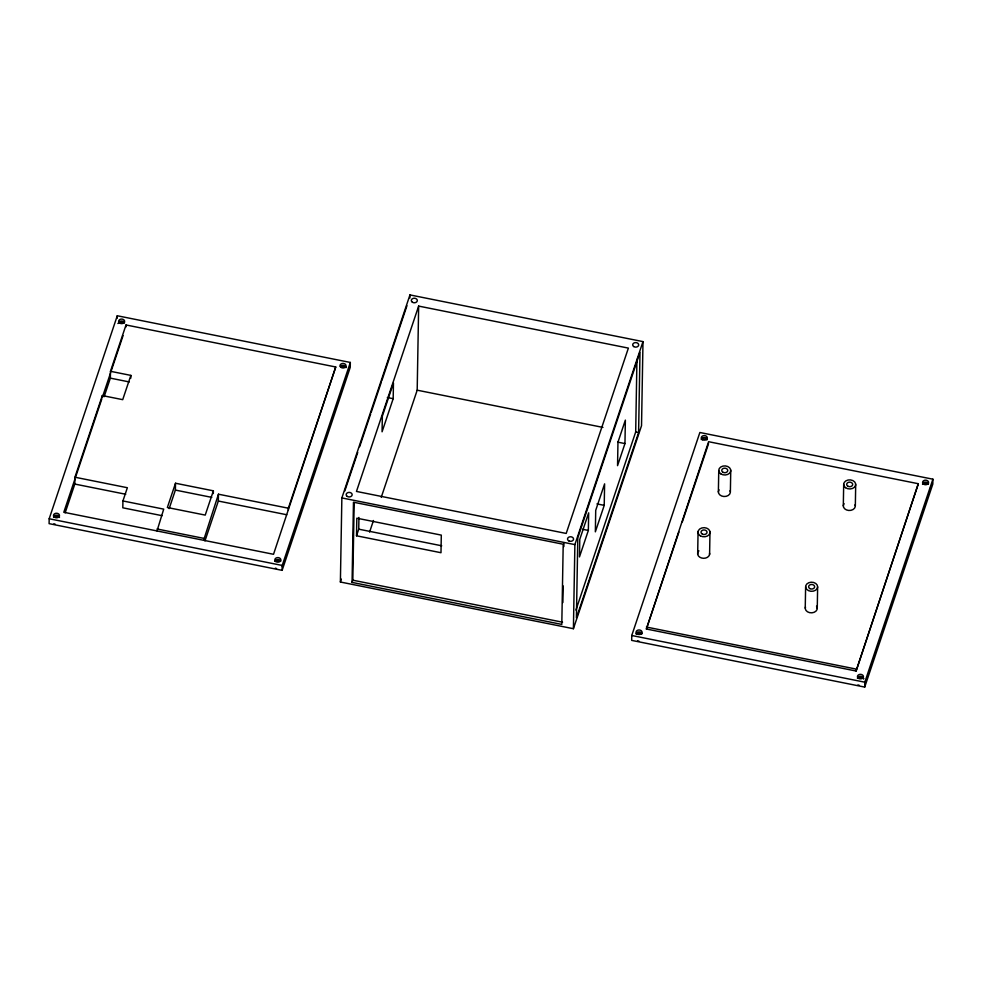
<?xml version="1.0" encoding="UTF-8"?>
<svg xmlns="http://www.w3.org/2000/svg" width="982" height="982" viewBox="0 0 982 982"><rect width="100%" height="100%" fill="white"/><g stroke="black" fill="none" stroke-linecap="round" stroke-linejoin="round"><path stroke-width="1.47" d="M49.186 518.754L49.1 523.652L282.129 570.346L350.243 367.342L350.328 362.456L117.288 315.762L49.186 518.754L282.215 565.448L282.129 570.346M65.156 512.837L74.816 484.065L74.939 477.215L102.324 395.574L122.713 399.662L130.864 375.394L110.475 371.306L126.015 324.968L335.746 366.986L273.524 554.29L63.793 512.273L74.902 479.167M102.324 395.574L102.288 397.526L110.438 373.258M104.129 396.703L110.352 378.144L110.475 371.306M117.251 318.205L117.288 315.762M74.939 477.215L127.365 487.723L122.922 500.955L122.811 507.804L162.128 515.685M125.978 326.92L126.015 324.968M130.815 378.131L130.864 375.394M157.01 530.943L163.712 509.13L122.922 500.955M169.162 508.639L175.385 490.079L175.508 483.242L213.376 490.828L213.327 493.565M203.618 540.284L218.458 494.204L288.364 508.21L288.327 510.161M204.968 540.898L218.335 501.041L218.458 494.204M340.386 582.019L341.859 497.923L409.96 294.919L642.989 341.613L641.528 425.709L573.414 628.713L340.386 582.019L341.368 579.11M352.072 582.4L353.471 502.207L563.202 544.237L561.802 624.417L352.072 582.4L352.82 580.19L354.158 503.03M356.515 535.791L356.822 518.189L441.299 535.116L440.992 552.719L356.515 535.791L358.737 529.175L358.933 517.44M393.181 398.704L393.451 383.054L382.342 416.159L382.072 431.798L393.181 398.704L387.35 397.538M409.911 297.976L409.96 294.919M381.237 497.334L417.19 390.185L418.651 306.089L628.382 348.107L566.197 533.447L356.466 491.43L418.651 306.089M562.882 602.543L563.177 585.898M563.864 546.569L563.913 543.537M573.414 628.713L574.887 544.617L642.989 341.613M588.353 530.44L588.66 512.837L579.773 539.314L579.466 556.917L588.353 530.44L582.522 529.273M604.225 505.362L604.605 483.856L595.718 510.333L595.35 531.839L604.225 505.362L596.946 503.901M624.957 443.582L625.362 420.112L617.96 442.182L617.555 465.652L624.957 443.582L617.678 442.121M631.757 635.489L631.672 640.387L864.712 687.081L932.814 484.077L932.9 479.191L699.871 432.497L631.757 635.489L864.798 682.183L864.712 687.081M575.931 610.104L635.685 431.994L636.95 359.375M638.595 432.583L639.994 352.403L577.809 537.743L576.409 617.923L638.595 432.583L635.685 431.994M646.377 629.008L708.599 441.704L918.317 483.721L856.108 671.025L646.377 629.008L678.93 531.986M697.674 554.241L698.067 531.532M709.593 554.437L709.986 531.728M718.37 492.129L718.75 470.623M730.375 491.786L730.755 470.28M805.24 608.116L805.621 586.61M817.257 608.423L817.638 586.917A6.015 4.566 1 0 0 808.751 582.731A6.015 4.566 1 0 0 808.505 590.636A6.015 4.566 1 0 0 817.638 586.917M843.305 505.951L843.685 484.445M855.334 505.902L855.703 484.396M856.108 671.025L918.317 483.721M75.859 476.307L101.809 398.962M110.917 371.81L123.069 335.611M175.508 483.242L167.357 507.51L205.226 515.096L213.376 490.828M288.364 508.21L335.746 366.986M282.215 565.448L350.328 362.456M344.78 491.049L357.743 452.432M359.658 446.712L370.693 413.827M371.171 412.379L381.311 382.17M381.802 380.721L406.965 305.709M369.576 532.084L373.467 520.497M682.33 521.847L708.562 443.655M864.798 682.183L932.9 479.191M417.19 390.185L602.948 427.403M110.352 378.144L129.28 381.937M341.859 497.923L574.887 544.617M175.385 490.079L211.793 497.383M218.335 501.041L286.756 514.752M358.737 529.175L441.728 545.796M74.816 484.065L125.745 494.265M157.046 528.991L203.655 538.332M646.414 627.044L856.132 669.073M352.82 580.19L562.539 622.207M922.896 483.966A5.106 3.879 1 0 1 928.002 483.954M930.617 487.317A5.106 3.879 1 0 1 930.457 488.324M922.552 484.396A3.007 2.283 1 0 1 925.13 482.125A3.007 2.283 1 0 1 928.456 483.795M701.909 439.457A5.106 3.879 1 0 1 707.003 439.789M701.258 439.605A3.007 2.283 1 0 1 704.094 437.53A3.007 2.283 1 0 1 707.212 439.42M859.201 685.264A5.106 3.879 1 0 1 857.949 684.896M857.667 678.181A5.106 3.879 1 0 1 863.865 678.697M857.433 678.28A3.007 2.283 1 0 1 860.748 676.303A3.007 2.283 1 0 1 863.399 678.844M638.852 641.013A5.106 3.879 1 0 1 637.527 640.841M636.545 633.709A5.106 3.879 1 0 1 641.651 633.856M636.029 634.041A3.007 2.283 1 0 1 638.828 631.929A3.007 2.283 1 0 1 641.983 633.771M730.105 490.619A6.015 4.566 1 0 1 723.869 496.499A6.015 4.566 1 0 1 719.033 489.822M709.618 553.247A6.015 4.566 1 0 1 703.578 558.304A6.015 4.566 1 0 1 697.699 553.05M698.116 551.909A6.015 4.566 1 0 1 698.926 550.89M816.533 606.127A6.015 4.566 1 0 1 811.893 612.817A6.015 4.566 1 0 1 805.486 606.937M855.101 504.723A6.015 4.566 1 0 1 848.62 510.456A6.015 4.566 1 0 1 844.066 503.668M340.656 367.096A5.106 3.879 1 0 1 345.75 367.378M117.889 323.495A5.106 3.879 1 0 1 124.051 322.869M55.152 524.155A5.106 3.879 1 0 1 53.912 523.774M53.789 517.048A5.106 3.879 1 0 1 58.908 517.035M282.742 565.755A5.106 3.879 1 0 1 282.239 566.688M276.531 568.517A5.106 3.879 1 0 1 275.291 568.124M275.169 561.409A5.106 3.879 1 0 1 280.287 561.397M118.601 323.299A3.007 2.283 1 0 1 121.167 321.04A3.007 2.283 1 0 1 124.493 322.697M340.361 366.519A3.007 2.283 1 0 1 343.725 365.451A3.007 2.283 1 0 1 345.983 367.649M274.923 561.25A3.007 2.283 1 0 1 277.796 559.544A3.007 2.283 1 0 1 280.729 561.225M53.544 516.888A3.007 2.283 1 0 1 56.809 515.206A3.007 2.283 1 0 1 59.46 517.465M923.497 484.052A3.007 2.283 1 0 0 928.506 483.021A3.007 2.283 1 0 0 924.774 480.235A3.007 2.283 1 0 0 923.497 484.052M702.584 439.727A3.007 2.283 1 0 0 707.286 438.058A3.007 2.283 1 0 0 702.989 435.787A3.007 2.283 1 0 0 702.584 439.727M858.661 678.427A3.007 2.283 1 0 0 863.436 676.88A3.007 2.283 1 0 0 859.25 674.511A3.007 2.283 1 0 0 858.661 678.427M637.416 634.139A3.007 2.283 1 0 0 642.068 632.408A3.007 2.283 1 0 0 637.723 630.198A3.007 2.283 1 0 0 637.416 634.139M809.929 588.623A3.007 2.283 1 0 0 814.63 586.966A3.007 2.283 1 0 0 810.334 584.683A3.007 2.283 1 0 0 809.929 588.623M700.301 535.791A6.015 4.566 1 0 0 709.974 532.919A6.015 4.566 1 0 0 701.786 527.972A6.015 4.566 1 0 0 700.301 535.791M702.425 534.147A3.007 2.283 1 0 0 707.028 532.342A3.007 2.283 1 0 0 702.621 530.206A3.007 2.283 1 0 0 702.425 534.147M722.666 472.072A3.007 2.283 1 0 0 727.662 471.016A3.007 2.283 1 0 0 723.918 468.254A3.007 2.283 1 0 0 722.666 472.072M720.702 473.79A6.015 4.566 1 0 0 730.62 471.458A6.015 4.566 1 0 0 722.924 466.082A6.015 4.566 1 0 0 720.702 473.79M845.514 487.661A6.015 4.566 1 0 0 855.518 485.574A6.015 4.566 1 0 0 848.055 480.014A6.015 4.566 1 0 0 845.514 487.661M847.92 486.25A3.007 2.283 1 0 0 852.683 484.678A3.007 2.283 1 0 0 848.473 482.322A3.007 2.283 1 0 0 847.92 486.25M412.44 302.272A3.007 2.283 1 0 0 417.276 300.86A3.007 2.283 1 0 0 413.213 298.368A3.007 2.283 1 0 0 412.44 302.272M347.247 496.413A3.007 2.283 1 0 0 352.121 495.075A3.007 2.283 1 0 0 348.119 492.522A3.007 2.283 1 0 0 347.247 496.413M568.971 540.972A3.007 2.283 1 0 0 573.549 539.118A3.007 2.283 1 0 0 569.106 537.019A3.007 2.283 1 0 0 568.971 540.972M633.648 346.523A3.007 2.283 1 0 0 638.619 345.382A3.007 2.283 1 0 0 634.789 342.681A3.007 2.283 1 0 0 633.648 346.523M119.534 322.955A3.007 2.283 1 0 0 124.554 321.924A3.007 2.283 1 0 0 120.823 319.138A3.007 2.283 1 0 0 119.534 322.955M340.914 367.317A3.007 2.283 1 0 0 345.934 366.286A3.007 2.283 1 0 0 342.202 363.5A3.007 2.283 1 0 0 340.914 367.317M275.77 561.495A3.007 2.283 1 0 0 280.778 560.452A3.007 2.283 1 0 0 277.059 557.666A3.007 2.283 1 0 0 275.77 561.495M54.391 517.133A3.007 2.283 1 0 0 59.399 516.102A3.007 2.283 1 0 0 55.679 513.316A3.007 2.283 1 0 0 54.391 517.133"/></g></svg>
